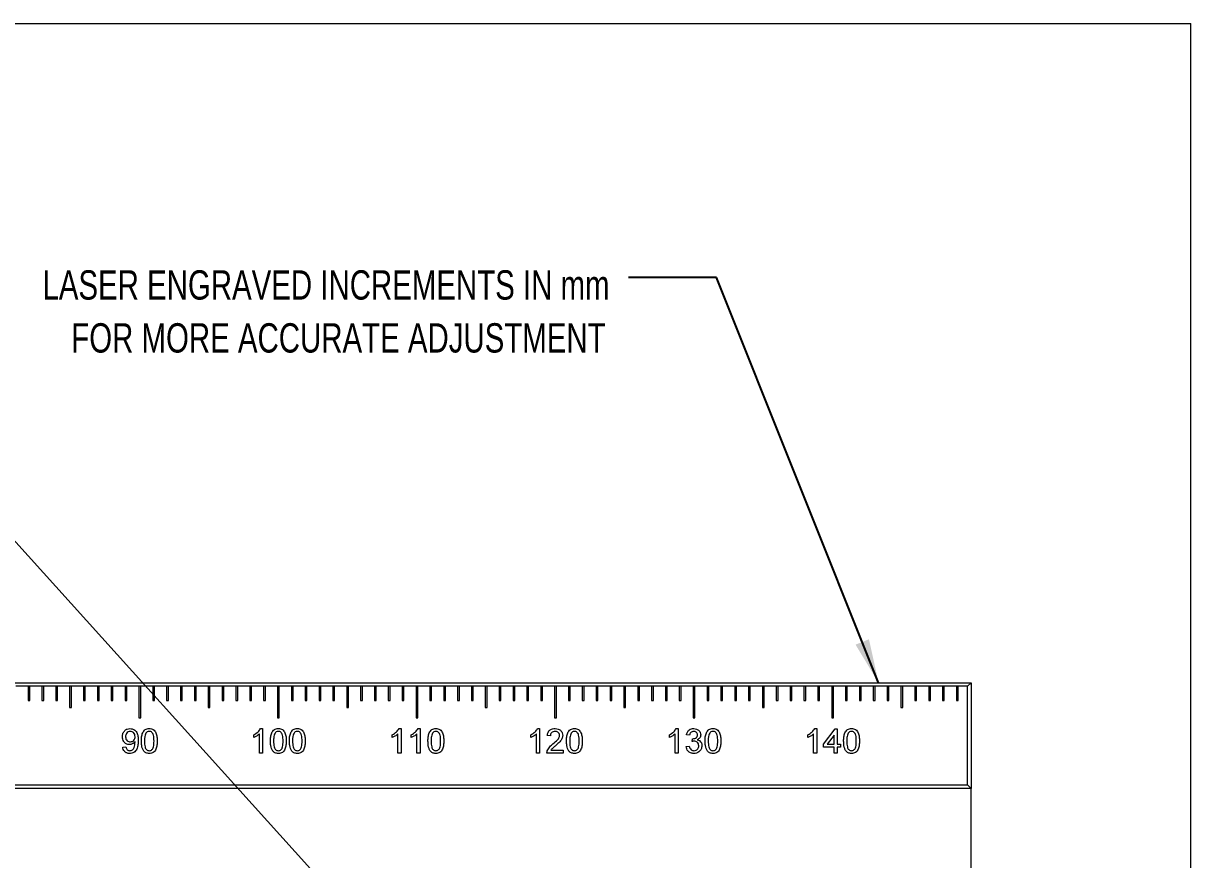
# Model space of a CAD drawing. Header units: inches. Extents: x 0.1 to 10.9, y 0 to 8.5.
# Drawn here: x 7.628 to 10.944, y 6.074 to 8.451 of the extents above; entities that cross this region are included whole.
import ezdxf

# ---------------------------------------------------------------- set-up
doc = ezdxf.new("R2010")
doc.units = ezdxf.units.IN
doc.header["$MEASUREMENT"] = 0
doc.styles.add('SLDTEXTSTYLE0', font='TXT', dxfattribs={"width": 0.75})
doc.dimstyles.new('SLDDIMSTYLE5', dxfattribs={"dimtxt": 0.083333, "dimasz": 0.125, "dimexe": 0, "dimexo": 0.0625, "dimgap": 0.020833, "dimtad": 0, "dimtih": 1, "dimtoh": 1, "dimrnd": 1e-09, "dimzin": 12, "dimdsep": 46, "dimtxsty": 'SLDTEXTSTYLE0', "dimsah": 1, "dimcen": 0, "dimadec": 0, "dimazin": 3, "dimtfac": 1, "dimtofl": 0, "dimtmove": 0, "dimatfit": 3, "dimfxl": 1, "dimfrac": 2, "dimtolj": 1, "dimtzin": 12, "dimarcsym": 0})
doc.dimstyles.new('SLDDIMSTYLE6', dxfattribs={"dimtxt": 0.18, "dimasz": 0.125, "dimexe": 0, "dimexo": 0.0625, "dimgap": 0, "dimtad": 0, "dimtih": 1, "dimtoh": 1, "dimdec": 0, "dimrnd": 1e-09, "dimzin": 0, "dimdsep": 46, "dimtxsty": 'Standard', "dimsah": 1, "dimcen": 0.09, "dimadec": 0, "dimazin": 0, "dimtfac": 0.125, "dimtdec": 0, "dimtofl": 0, "dimtmove": 0, "dimatfit": 3, "dimfxl": 1, "dimfrac": 2, "dimtolj": 1, "dimtzin": 0, "dimarcsym": 0})

# ---------------------------------------------------------------- blocks, each defined once
blk = doc.blocks.new('_D_10')
at = {"color": 7, "linetype": 'Continuous', "lineweight": 0}
for p, q in [((6.9828, 7.6659), (6.8328, 7.6659)), ((8.7794, 5.6757), (6.9828, 7.6659))]:
    blk.add_line(p, q, dxfattribs=at)
at = {"color": 7, "linetype": 'Continuous', "lineweight": 18}
blk.add_solid([(8.7794, 5.6757), (8.7105, 5.7819), (8.6808, 5.7551)], dxfattribs=at)
at = {"color": 7, "linetype": 'Continuous', "lineweight": 18, "attachment_point": 1, "style": 'SLDTEXTSTYLE0'}
for s, insert, char_height in [('COUNTERBORED SLOT FOR USE WITH', (4.881, 7.7071), 0.083333), ('#1/4in [M6] CAP SCREW AND WASHER', (4.7523, 7.5747), 0.083333), ('(NOT INCLUDED)', (5.9158, 7.4423), 0.083333), ('2 PLACES', (6.3046, 7.3099), 0.08333)]:
    blk.add_mtext(s, dxfattribs=dict(at, insert=insert, char_height=char_height))

msp = doc.modelspace()

# ---------------------------------------------------------------- linework, layer by layer
at = {"color": 7, "linetype": 'Continuous', "lineweight": 18}
for p, q in [((0.0622, 8.4506), (10.9445, 8.4506)), ((10.9445, 0.0356), (10.9445, 8.4506)), ((4.4152, 6.5764), (10.3207, 6.5764)), ((10.3107, 6.5664), (10.3207, 6.5764)), ((10.3207, 6.5764), (10.3207, 6.2764)), ((7.6411, 6.5664), (7.6067, 6.5664)), ((7.6411, 6.5664), (7.6411, 6.5264)), ((7.6461, 6.5664), (7.6411, 6.5664)), ((7.6461, 6.5264), (7.6461, 6.5664)), ((7.6804, 6.5664), (7.6461, 6.5664)), ((7.6804, 6.5664), (7.6804, 6.5264)), ((7.6854, 6.5664), (7.6804, 6.5664)), ((7.6854, 6.5264), (7.6854, 6.5664)), ((7.7198, 6.5664), (7.6854, 6.5664)), ((7.7198, 6.5664), (7.7198, 6.5264)), ((7.7248, 6.5664), (7.7198, 6.5664)), ((7.7248, 6.5264), (7.7248, 6.5664)), ((7.7592, 6.5664), (7.7248, 6.5664)), ((7.7592, 6.5664), (7.7592, 6.5064)), ((7.7642, 6.5664), (7.7592, 6.5664)), ((7.7642, 6.5064), (7.7642, 6.5664)), ((7.7985, 6.5664), (7.7642, 6.5664)), ((7.7985, 6.5664), (7.7985, 6.5264)), ((7.8035, 6.5664), (7.7985, 6.5664)), ((7.8035, 6.5264), (7.8035, 6.5664)), ((7.8379, 6.5664), (7.8035, 6.5664)), ((7.8379, 6.5664), (7.8379, 6.5264)), ((7.8429, 6.5664), (7.8379, 6.5664)), ((7.8429, 6.5264), (7.8429, 6.5664)), ((7.8773, 6.5664), (7.8429, 6.5664)), ((7.8773, 6.5664), (7.8773, 6.5264)), ((7.8823, 6.5664), (7.8773, 6.5664)), ((7.8823, 6.5264), (7.8823, 6.5664)), ((7.9166, 6.5664), (7.8823, 6.5664)), ((7.9166, 6.5664), (7.9166, 6.5264)), ((7.9216, 6.5664), (7.9166, 6.5664)), ((7.9216, 6.5264), (7.9216, 6.5664)), ((7.956, 6.5664), (7.9216, 6.5664)), ((7.956, 6.5664), (7.956, 6.4764)), ((7.961, 6.5664), (7.956, 6.5664)), ((7.961, 6.4764), (7.961, 6.5664)), ((7.9954, 6.5664), (7.961, 6.5664)), ((7.9954, 6.5664), (7.9954, 6.5264)), ((8.0004, 6.5664), (7.9954, 6.5664)), ((8.0004, 6.5264), (8.0004, 6.5664)), ((8.0348, 6.5664), (8.0004, 6.5664)), ((8.0348, 6.5664), (8.0348, 6.5264)), ((8.0398, 6.5664), (8.0348, 6.5664)), ((8.0398, 6.5264), (8.0398, 6.5664)), ((8.0741, 6.5664), (8.0398, 6.5664)), ((8.0741, 6.5664), (8.0741, 6.5264)), ((8.0791, 6.5664), (8.0741, 6.5664)), ((8.0791, 6.5264), (8.0791, 6.5664)), ((8.1135, 6.5664), (8.0791, 6.5664)), ((8.1135, 6.5664), (8.1135, 6.5264)), ((8.1185, 6.5664), (8.1135, 6.5664)), ((8.1185, 6.5264), (8.1185, 6.5664)), ((8.1529, 6.5664), (8.1185, 6.5664)), ((8.1529, 6.5664), (8.1529, 6.5064)), ((8.1579, 6.5664), (8.1529, 6.5664)), ((8.1579, 6.5064), (8.1579, 6.5664)), ((8.1922, 6.5664), (8.1579, 6.5664)), ((8.1922, 6.5664), (8.1922, 6.5264)), ((8.1972, 6.5664), (8.1922, 6.5664)), ((8.1972, 6.5264), (8.1972, 6.5664)), ((8.2316, 6.5664), (8.1972, 6.5664)), ((8.2316, 6.5664), (8.2316, 6.5264)), ((8.2366, 6.5664), (8.2316, 6.5664)), ((8.2366, 6.5264), (8.2366, 6.5664)), ((8.271, 6.5664), (8.2366, 6.5664)), ((8.271, 6.5664), (8.271, 6.5264)), ((8.276, 6.5664), (8.271, 6.5664)), ((8.276, 6.5264), (8.276, 6.5664)), ((8.3103, 6.5664), (8.276, 6.5664)), ((8.3103, 6.5664), (8.3103, 6.5264)), ((8.3153, 6.5664), (8.3103, 6.5664)), ((8.3153, 6.5264), (8.3153, 6.5664)), ((8.3497, 6.5664), (8.3153, 6.5664)), ((8.3497, 6.5664), (8.3497, 6.4764)), ((8.3547, 6.5664), (8.3497, 6.5664)), ((8.3547, 6.4764), (8.3547, 6.5664)), ((8.3891, 6.5664), (8.3547, 6.5664)), ((8.3891, 6.5664), (8.3891, 6.5264)), ((8.3941, 6.5664), (8.3891, 6.5664)), ((8.3941, 6.5264), (8.3941, 6.5664)), ((8.4285, 6.5664), (8.3941, 6.5664)), ((8.4285, 6.5664), (8.4285, 6.5264)), ((8.4335, 6.5664), (8.4285, 6.5664)), ((8.4335, 6.5264), (8.4335, 6.5664)), ((8.4678, 6.5664), (8.4335, 6.5664)), ((8.4678, 6.5664), (8.4678, 6.5264)), ((8.4728, 6.5664), (8.4678, 6.5664)), ((8.4728, 6.5264), (8.4728, 6.5664)), ((8.5072, 6.5664), (8.4728, 6.5664)), ((8.5072, 6.5664), (8.5072, 6.5264)), ((8.5122, 6.5664), (8.5072, 6.5664)), ((8.5122, 6.5264), (8.5122, 6.5664)), ((8.5466, 6.5664), (8.5122, 6.5664)), ((8.5466, 6.5664), (8.5466, 6.5064)), ((8.5516, 6.5664), (8.5466, 6.5664)), ((8.5516, 6.5064), (8.5516, 6.5664)), ((8.5859, 6.5664), (8.5516, 6.5664)), ((8.5859, 6.5664), (8.5859, 6.5264)), ((8.5909, 6.5664), (8.5859, 6.5664)), ((8.5909, 6.5264), (8.5909, 6.5664)), ((8.6253, 6.5664), (8.5909, 6.5664)), ((8.6253, 6.5664), (8.6253, 6.5264)), ((8.6303, 6.5664), (8.6253, 6.5664)), ((8.6303, 6.5264), (8.6303, 6.5664)), ((8.6647, 6.5664), (8.6303, 6.5664)), ((8.6647, 6.5664), (8.6647, 6.5264)), ((8.6697, 6.5664), (8.6647, 6.5664)), ((8.6697, 6.5264), (8.6697, 6.5664)), ((8.704, 6.5664), (8.6697, 6.5664)), ((8.704, 6.5664), (8.704, 6.5264)), ((8.709, 6.5664), (8.704, 6.5664)), ((8.709, 6.5264), (8.709, 6.5664)), ((8.7434, 6.5664), (8.709, 6.5664)), ((8.7434, 6.5664), (8.7434, 6.4764)), ((8.7484, 6.5664), (8.7434, 6.5664)), ((8.7484, 6.4764), (8.7484, 6.5664)), ((8.7828, 6.5664), (8.7484, 6.5664)), ((8.7828, 6.5664), (8.7828, 6.5264)), ((8.7878, 6.5664), (8.7828, 6.5664)), ((8.7878, 6.5264), (8.7878, 6.5664)), ((8.8222, 6.5664), (8.7878, 6.5664)), ((8.8222, 6.5664), (8.8222, 6.5264)), ((8.8272, 6.5664), (8.8222, 6.5664)), ((8.8272, 6.5264), (8.8272, 6.5664)), ((8.8615, 6.5664), (8.8272, 6.5664)), ((8.8615, 6.5664), (8.8615, 6.5264)), ((8.8665, 6.5664), (8.8615, 6.5664)), ((8.8665, 6.5264), (8.8665, 6.5664)), ((8.9009, 6.5664), (8.8665, 6.5664)), ((8.9009, 6.5664), (8.9009, 6.5264)), ((8.9059, 6.5664), (8.9009, 6.5664)), ((8.9059, 6.5264), (8.9059, 6.5664)), ((8.9403, 6.5664), (8.9059, 6.5664)), ((8.9403, 6.5664), (8.9403, 6.5064)), ((8.9453, 6.5664), (8.9403, 6.5664)), ((8.9453, 6.5064), (8.9453, 6.5664)), ((8.9796, 6.5664), (8.9453, 6.5664)), ((8.9796, 6.5664), (8.9796, 6.5264)), ((8.9846, 6.5664), (8.9796, 6.5664)), ((8.9846, 6.5264), (8.9846, 6.5664)), ((9.019, 6.5664), (8.9846, 6.5664)), ((9.019, 6.5664), (9.019, 6.5264)), ((9.024, 6.5664), (9.019, 6.5664)), ((9.024, 6.5264), (9.024, 6.5664)), ((9.0584, 6.5664), (9.024, 6.5664)), ((9.0584, 6.5664), (9.0584, 6.5264)), ((9.0634, 6.5664), (9.0584, 6.5664)), ((9.0634, 6.5264), (9.0634, 6.5664)), ((9.0977, 6.5664), (9.0634, 6.5664)), ((9.0977, 6.5664), (9.0977, 6.5264)), ((9.1027, 6.5664), (9.0977, 6.5664)), ((9.1027, 6.5264), (9.1027, 6.5664)), ((9.1371, 6.5664), (9.1027, 6.5664)), ((9.1371, 6.5664), (9.1371, 6.4764)), ((9.1421, 6.5664), (9.1371, 6.5664)), ((9.1421, 6.4764), (9.1421, 6.5664)), ((9.1765, 6.5664), (9.1421, 6.5664)), ((9.1765, 6.5664), (9.1765, 6.5264)), ((9.1815, 6.5664), (9.1765, 6.5664)), ((9.1815, 6.5264), (9.1815, 6.5664)), ((9.2159, 6.5664), (9.1815, 6.5664)), ((9.2159, 6.5664), (9.2159, 6.5264)), ((9.2209, 6.5664), (9.2159, 6.5664)), ((9.2209, 6.5264), (9.2209, 6.5664)), ((9.2552, 6.5664), (9.2209, 6.5664)), ((9.2552, 6.5664), (9.2552, 6.5264)), ((9.2602, 6.5664), (9.2552, 6.5664)), ((9.2602, 6.5264), (9.2602, 6.5664)), ((9.2946, 6.5664), (9.2602, 6.5664)), ((9.2946, 6.5664), (9.2946, 6.5264)), ((9.2996, 6.5664), (9.2946, 6.5664)), ((9.2996, 6.5264), (9.2996, 6.5664)), ((9.334, 6.5664), (9.2996, 6.5664)), ((9.334, 6.5664), (9.334, 6.5064)), ((9.339, 6.5664), (9.334, 6.5664)), ((9.339, 6.5064), (9.339, 6.5664)), ((9.3733, 6.5664), (9.339, 6.5664)), ((9.3733, 6.5664), (9.3733, 6.5264)), ((9.3783, 6.5664), (9.3733, 6.5664)), ((9.3783, 6.5264), (9.3783, 6.5664)), ((9.4127, 6.5664), (9.3783, 6.5664)), ((9.4127, 6.5664), (9.4127, 6.5264)), ((9.4177, 6.5664), (9.4127, 6.5664)), ((9.4177, 6.5264), (9.4177, 6.5664)), ((9.4521, 6.5664), (9.4177, 6.5664)), ((9.4521, 6.5664), (9.4521, 6.5264)), ((9.4571, 6.5664), (9.4521, 6.5664)), ((9.4571, 6.5264), (9.4571, 6.5664)), ((9.4914, 6.5664), (9.4571, 6.5664)), ((9.4914, 6.5664), (9.4914, 6.5264)), ((9.4964, 6.5664), (9.4914, 6.5664)), ((9.4964, 6.5264), (9.4964, 6.5664)), ((9.5308, 6.5664), (9.4964, 6.5664)), ((9.5308, 6.5664), (9.5308, 6.4764)), ((9.5358, 6.5664), (9.5308, 6.5664)), ((9.5358, 6.4764), (9.5358, 6.5664)), ((9.5702, 6.5664), (9.5358, 6.5664)), ((9.5702, 6.5664), (9.5702, 6.5264)), ((9.5752, 6.5664), (9.5702, 6.5664)), ((9.5752, 6.5264), (9.5752, 6.5664)), ((9.6096, 6.5664), (9.5752, 6.5664)), ((9.6096, 6.5664), (9.6096, 6.5264)), ((9.6146, 6.5664), (9.6096, 6.5664)), ((9.6146, 6.5264), (9.6146, 6.5664)), ((9.6489, 6.5664), (9.6146, 6.5664)), ((9.6489, 6.5664), (9.6489, 6.5264)), ((9.6539, 6.5664), (9.6489, 6.5664)), ((9.6539, 6.5264), (9.6539, 6.5664)), ((9.6883, 6.5664), (9.6539, 6.5664)), ((9.6883, 6.5664), (9.6883, 6.5264)), ((9.6933, 6.5664), (9.6883, 6.5664)), ((9.6933, 6.5264), (9.6933, 6.5664)), ((9.7277, 6.5664), (9.6933, 6.5664)), ((9.7277, 6.5664), (9.7277, 6.5064)), ((9.7327, 6.5664), (9.7277, 6.5664)), ((9.7327, 6.5064), (9.7327, 6.5664)), ((9.767, 6.5664), (9.7327, 6.5664)), ((9.767, 6.5664), (9.767, 6.5264)), ((9.772, 6.5664), (9.767, 6.5664)), ((9.772, 6.5264), (9.772, 6.5664)), ((9.8064, 6.5664), (9.772, 6.5664)), ((9.8064, 6.5664), (9.8064, 6.5264)), ((9.8114, 6.5664), (9.8064, 6.5664)), ((9.8114, 6.5264), (9.8114, 6.5664)), ((9.8458, 6.5664), (9.8114, 6.5664)), ((9.8458, 6.5664), (9.8458, 6.5264)), ((9.8508, 6.5664), (9.8458, 6.5664)), ((9.8508, 6.5264), (9.8508, 6.5664)), ((9.8851, 6.5664), (9.8508, 6.5664)), ((9.8851, 6.5664), (9.8851, 6.5264)), ((9.8901, 6.5664), (9.8851, 6.5664)), ((9.8901, 6.5264), (9.8901, 6.5664)), ((9.9245, 6.5664), (9.8901, 6.5664)), ((9.9245, 6.5664), (9.9245, 6.4764)), ((9.9295, 6.5664), (9.9245, 6.5664)), ((9.9295, 6.4764), (9.9295, 6.5664)), ((9.9639, 6.5664), (9.9295, 6.5664)), ((9.9639, 6.5664), (9.9639, 6.5264)), ((9.9689, 6.5664), (9.9639, 6.5664)), ((9.9689, 6.5264), (9.9689, 6.5664)), ((10.0033, 6.5664), (9.9689, 6.5664)), ((10.0033, 6.5664), (10.0033, 6.5264)), ((10.0083, 6.5664), (10.0033, 6.5664)), ((10.0083, 6.5264), (10.0083, 6.5664)), ((10.0426, 6.5664), (10.0083, 6.5664)), ((10.0426, 6.5664), (10.0426, 6.5264)), ((10.0476, 6.5664), (10.0426, 6.5664)), ((10.0476, 6.5264), (10.0476, 6.5664)), ((10.082, 6.5664), (10.0476, 6.5664)), ((10.082, 6.5664), (10.082, 6.5264)), ((10.087, 6.5664), (10.082, 6.5664)), ((10.087, 6.5264), (10.087, 6.5664)), ((10.1214, 6.5664), (10.087, 6.5664)), ((10.1214, 6.5664), (10.1214, 6.5064)), ((10.1264, 6.5664), (10.1214, 6.5664)), ((10.1264, 6.5064), (10.1264, 6.5664)), ((10.1607, 6.5664), (10.1264, 6.5664)), ((10.1607, 6.5664), (10.1607, 6.5264)), ((10.1657, 6.5664), (10.1607, 6.5664)), ((10.1657, 6.5264), (10.1657, 6.5664)), ((10.2001, 6.5664), (10.1657, 6.5664)), ((10.2001, 6.5664), (10.2001, 6.5264)), ((10.2051, 6.5664), (10.2001, 6.5664)), ((10.2051, 6.5264), (10.2051, 6.5664)), ((10.2395, 6.5664), (10.2051, 6.5664)), ((10.2395, 6.5664), (10.2395, 6.5264)), ((10.2445, 6.5664), (10.2395, 6.5664)), ((10.2445, 6.5264), (10.2445, 6.5664)), ((10.2788, 6.5664), (10.2445, 6.5664)), ((10.2788, 6.5664), (10.2788, 6.5264)), ((10.2838, 6.5664), (10.2788, 6.5664)), ((10.2838, 6.5264), (10.2838, 6.5664)), ((10.3107, 6.5664), (10.2838, 6.5664)), ((10.3107, 6.2864), (10.3107, 6.5664)), ((7.6411, 6.5264), (7.6461, 6.5264)), ((7.6804, 6.5264), (7.6854, 6.5264)), ((7.7198, 6.5264), (7.7248, 6.5264)), ((7.7592, 6.5064), (7.7642, 6.5064)), ((7.7985, 6.5264), (7.8035, 6.5264)), ((7.8379, 6.5264), (7.8429, 6.5264)), ((7.8773, 6.5264), (7.8823, 6.5264)), ((7.9166, 6.5264), (7.9216, 6.5264)), ((7.9954, 6.5264), (8.0004, 6.5264)), ((8.0348, 6.5264), (8.0398, 6.5264)), ((8.0741, 6.5264), (8.0791, 6.5264)), ((8.1135, 6.5264), (8.1185, 6.5264)), ((8.1529, 6.5064), (8.1579, 6.5064)), ((8.1922, 6.5264), (8.1972, 6.5264)), ((8.2316, 6.5264), (8.2366, 6.5264)), ((8.271, 6.5264), (8.276, 6.5264)), ((8.3103, 6.5264), (8.3153, 6.5264)), ((8.3891, 6.5264), (8.3941, 6.5264)), ((8.4285, 6.5264), (8.4335, 6.5264)), ((8.4678, 6.5264), (8.4728, 6.5264)), ((8.5072, 6.5264), (8.5122, 6.5264)), ((8.5466, 6.5064), (8.5516, 6.5064)), ((8.5859, 6.5264), (8.5909, 6.5264)), ((8.6253, 6.5264), (8.6303, 6.5264)), ((8.6647, 6.5264), (8.6697, 6.5264)), ((8.704, 6.5264), (8.709, 6.5264)), ((8.7828, 6.5264), (8.7878, 6.5264)), ((8.8222, 6.5264), (8.8272, 6.5264)), ((8.8615, 6.5264), (8.8665, 6.5264)), ((8.9009, 6.5264), (8.9059, 6.5264)), ((8.9403, 6.5064), (8.9453, 6.5064)), ((8.9796, 6.5264), (8.9846, 6.5264)), ((9.019, 6.5264), (9.024, 6.5264)), ((9.0584, 6.5264), (9.0634, 6.5264)), ((9.0977, 6.5264), (9.1027, 6.5264)), ((9.1765, 6.5264), (9.1815, 6.5264)), ((9.2159, 6.5264), (9.2209, 6.5264)), ((9.2552, 6.5264), (9.2602, 6.5264)), ((9.2946, 6.5264), (9.2996, 6.5264)), ((9.334, 6.5064), (9.339, 6.5064)), ((9.3733, 6.5264), (9.3783, 6.5264)), ((9.4127, 6.5264), (9.4177, 6.5264)), ((9.4521, 6.5264), (9.4571, 6.5264)), ((9.4914, 6.5264), (9.4964, 6.5264)), ((9.5702, 6.5264), (9.5752, 6.5264)), ((9.6096, 6.5264), (9.6146, 6.5264)), ((9.6489, 6.5264), (9.6539, 6.5264)), ((9.6883, 6.5264), (9.6933, 6.5264)), ((9.7277, 6.5064), (9.7327, 6.5064)), ((9.767, 6.5264), (9.772, 6.5264)), ((9.8064, 6.5264), (9.8114, 6.5264)), ((9.8458, 6.5264), (9.8508, 6.5264)), ((9.8851, 6.5264), (9.8901, 6.5264)), ((9.9639, 6.5264), (9.9689, 6.5264)), ((10.0033, 6.5264), (10.0083, 6.5264)), ((10.0426, 6.5264), (10.0476, 6.5264)), ((10.082, 6.5264), (10.087, 6.5264)), ((10.1214, 6.5064), (10.1264, 6.5064)), ((10.1607, 6.5264), (10.1657, 6.5264)), ((10.2001, 6.5264), (10.2051, 6.5264)), ((10.2395, 6.5264), (10.2445, 6.5264)), ((10.2788, 6.5264), (10.2838, 6.5264)), ((7.956, 6.4764), (7.961, 6.4764)), ((8.3497, 6.4764), (8.3547, 6.4764)), ((8.7434, 6.4764), (8.7484, 6.4764)), ((9.1371, 6.4764), (9.1421, 6.4764)), ((9.5308, 6.4764), (9.5358, 6.4764)), ((9.9245, 6.4764), (9.9295, 6.4764)), ((8.3016, 6.4464), (8.3073, 6.4464)), ((8.3073, 6.4464), (8.3073, 6.3764)), ((8.6953, 6.4464), (8.701, 6.4464)), ((8.701, 6.4464), (8.701, 6.3764)), ((8.7491, 6.4464), (8.7549, 6.4464)), ((8.7549, 6.4464), (8.7549, 6.3764)), ((9.089, 6.4464), (9.0947, 6.4464)), ((9.0947, 6.4464), (9.0947, 6.3764)), ((9.4827, 6.4464), (9.4884, 6.4464)), ((9.4884, 6.4464), (9.4884, 6.3764)), ((9.8764, 6.4464), (9.8821, 6.4464)), ((9.8821, 6.4464), (9.8821, 6.3764)), ((9.901, 6.4024), (9.9342, 6.4455)), ((9.9342, 6.4455), (9.9405, 6.4455)), ((9.9405, 6.4455), (9.9405, 6.4024)), ((8.2822, 6.4206), (8.2822, 6.4289)), ((8.2984, 6.3764), (8.2984, 6.4309)), ((8.6759, 6.4206), (8.6759, 6.4289)), ((8.6921, 6.3764), (8.6921, 6.4309)), ((8.7298, 6.4206), (8.7298, 6.4289)), ((8.7459, 6.3764), (8.7459, 6.4309)), ((9.0696, 6.4206), (9.0696, 6.4289)), ((9.0858, 6.3764), (9.0858, 6.4309)), ((9.1253, 6.4257), (9.1163, 6.4266)), ((9.4633, 6.4206), (9.4633, 6.4289)), ((9.4795, 6.3764), (9.4795, 6.4309)), ((9.5208, 6.4275), (9.5118, 6.4284)), ((9.5278, 6.4096), (9.5288, 6.4176)), ((9.857, 6.4206), (9.857, 6.4289)), ((9.8732, 6.3764), (9.8732, 6.4309)), ((9.901, 6.3934), (9.901, 6.4024)), ((9.9315, 6.4276), (9.9121, 6.4024)), ((9.9121, 6.4024), (9.9315, 6.4024)), ((9.9315, 6.4024), (9.9315, 6.4276)), ((9.9405, 6.4024), (9.9495, 6.4024)), ((9.9495, 6.4024), (9.9495, 6.3934)), ((7.9101, 6.3934), (7.919, 6.3943)), ((8.3073, 6.3764), (8.2984, 6.3764)), ((8.701, 6.3764), (8.6921, 6.3764)), ((8.7549, 6.3764), (8.7459, 6.3764)), ((9.0947, 6.3764), (9.0858, 6.3764)), ((9.1612, 6.3764), (9.1154, 6.3764)), ((9.1269, 6.3853), (9.1612, 6.3853)), ((9.1612, 6.3853), (9.1612, 6.3764)), ((9.4884, 6.3764), (9.4795, 6.3764)), ((9.5109, 6.3952), (9.5199, 6.3961)), ((9.8821, 6.3764), (9.8732, 6.3764)), ((9.9315, 6.3934), (9.901, 6.3934)), ((9.9315, 6.3764), (9.9315, 6.3934)), ((9.9405, 6.3764), (9.9315, 6.3764)), ((9.9495, 6.3934), (9.9405, 6.3934)), ((9.9405, 6.3934), (9.9405, 6.3764)), ((10.3207, 6.2764), (4.4152, 6.2764)), ((4.4252, 6.2864), (10.3107, 6.2864)), ((10.3107, 6.2864), (10.3207, 6.2764)), ((10.3207, 5.9817), (10.3207, 6.2764))]:
    msp.add_line(p, q, dxfattribs=at)
for points, knots in [([(7.9092, 6.4231), (7.9094, 6.4265), (7.9099, 6.4331), (7.9154, 6.441), (7.9228, 6.4457), (7.928, 6.4461), (7.9306, 6.4464)], [0, 0, 0, 0, 0.2803039, 0.5595794, 0.779687, 1, 1, 1, 1]), ([(7.932, 6.4383), (7.9298, 6.438), (7.9254, 6.4375), (7.9208, 6.433), (7.9184, 6.4278), (7.9182, 6.4244), (7.9181, 6.4226)], [0, 0, 0, 0, 0.2792821, 0.5585523, 0.7790694, 1, 1, 1, 1]), ([(7.9306, 6.4464), (7.9345, 6.4458), (7.9422, 6.4446), (7.9506, 6.4356), (7.9538, 6.4243), (7.9539, 6.4166), (7.954, 6.4128)], [0, 0, 0, 0, 0.248946, 0.497924, 0.748317, 1, 1, 1, 1]), ([(7.9451, 6.4233), (7.9449, 6.4254), (7.9447, 6.4296), (7.9415, 6.4348), (7.9369, 6.4379), (7.9336, 6.4381), (7.932, 6.4383)], [0, 0, 0, 0, 0.280638, 0.559922, 0.779693, 1, 1, 1, 1]), ([(7.963, 6.4109), (7.9631, 6.4148), (7.9633, 6.4227), (7.9656, 6.4325), (7.9695, 6.4395), (7.9739, 6.4436), (7.9795, 6.446), (7.9835, 6.4462), (7.9854, 6.4464)], [0, 0, 0, 0, 0.25049, 0.500349, 0.625423, 0.750205, 0.87498, 1, 1, 1, 1]), ([(7.9853, 6.4383), (7.9833, 6.438), (7.9796, 6.4375), (7.9771, 6.4347), (7.976, 6.4335)], [0, 0, 0, 0, 0.5583399, 1, 1, 1, 1]), ([(7.9989, 6.4109), (7.9988, 6.4138), (7.9987, 6.4195), (7.9978, 6.4265), (7.9959, 6.432), (7.9933, 6.4354), (7.9896, 6.4379), (7.9868, 6.4381), (7.9853, 6.4383)], [0, 0, 0, 0, 0.250523, 0.5008, 0.625865, 0.75074, 0.875367, 1, 1, 1, 1]), ([(7.9854, 6.4464), (7.9874, 6.4462), (7.9914, 6.446), (7.997, 6.4436), (8.0014, 6.4395), (8.0051, 6.4324), (8.0077, 6.4228), (8.0078, 6.4149), (8.0079, 6.4109)], [0, 0, 0, 0, 0.125029, 0.249925, 0.374638, 0.499699, 0.749582, 1, 1, 1, 1]), ([(8.2822, 6.4289), (8.2866, 6.4313), (8.2944, 6.4357), (8.2994, 6.4431), (8.3016, 6.4464)], [0, 0, 0, 0, 0.560432, 1, 1, 1, 1]), ([(8.3298, 6.4109), (8.3299, 6.4148), (8.3301, 6.4227), (8.3324, 6.4325), (8.3363, 6.4395), (8.3407, 6.4436), (8.3463, 6.446), (8.3502, 6.4462), (8.3522, 6.4464)], [0, 0, 0, 0, 0.2504899, 0.5003494, 0.6254231, 0.7502055, 0.8749804, 1, 1, 1, 1]), ([(8.3521, 6.4383), (8.35, 6.438), (8.3463, 6.4375), (8.3439, 6.4347), (8.3428, 6.4335)], [0, 0, 0, 0, 0.5583399, 1, 1, 1, 1]), ([(8.3657, 6.4109), (8.3656, 6.4138), (8.3655, 6.4195), (8.3646, 6.4265), (8.3627, 6.432), (8.36, 6.4354), (8.3564, 6.4379), (8.3535, 6.4381), (8.3521, 6.4383)], [0, 0, 0, 0, 0.250523, 0.5008, 0.625865, 0.75074, 0.875367, 1, 1, 1, 1]), ([(8.3522, 6.4464), (8.3542, 6.4462), (8.3582, 6.446), (8.3637, 6.4436), (8.3682, 6.4395), (8.3718, 6.4324), (8.3745, 6.4228), (8.3746, 6.4149), (8.3747, 6.4109)], [0, 0, 0, 0, 0.125029, 0.249925, 0.374638, 0.499699, 0.749582, 1, 1, 1, 1]), ([(8.3836, 6.4109), (8.3837, 6.4148), (8.3839, 6.4227), (8.3862, 6.4325), (8.3902, 6.4395), (8.3945, 6.4436), (8.4001, 6.446), (8.4041, 6.4462), (8.4061, 6.4464)], [0, 0, 0, 0, 0.25049, 0.500349, 0.625423, 0.750205, 0.87498, 1, 1, 1, 1]), ([(8.406, 6.4383), (8.4039, 6.438), (8.4002, 6.4375), (8.3977, 6.4347), (8.3967, 6.4335)], [0, 0, 0, 0, 0.55834, 1, 1, 1, 1]), ([(8.4195, 6.4109), (8.4195, 6.4138), (8.4194, 6.4195), (8.4184, 6.4265), (8.4166, 6.432), (8.4139, 6.4354), (8.4103, 6.4379), (8.4074, 6.4381), (8.406, 6.4383)], [0, 0, 0, 0, 0.250523, 0.5008, 0.625865, 0.75074, 0.875367, 1, 1, 1, 1]), ([(8.4061, 6.4464), (8.408, 6.4462), (8.412, 6.446), (8.4176, 6.4436), (8.4221, 6.4395), (8.4257, 6.4324), (8.4283, 6.4228), (8.4284, 6.4149), (8.4285, 6.4109)], [0, 0, 0, 0, 0.1250286, 0.2499245, 0.3746381, 0.4996993, 0.7495825, 1, 1, 1, 1]), ([(8.6759, 6.4289), (8.6803, 6.4313), (8.6881, 6.4357), (8.6931, 6.4431), (8.6953, 6.4464)], [0, 0, 0, 0, 0.560432, 1, 1, 1, 1]), ([(8.7298, 6.4289), (8.7341, 6.4313), (8.7419, 6.4357), (8.7469, 6.4431), (8.7491, 6.4464)], [0, 0, 0, 0, 0.560432, 1, 1, 1, 1]), ([(8.7773, 6.4109), (8.7774, 6.4148), (8.7776, 6.4227), (8.7799, 6.4325), (8.7839, 6.4395), (8.7882, 6.4436), (8.7938, 6.446), (8.7978, 6.4462), (8.7998, 6.4464)], [0, 0, 0, 0, 0.25049, 0.500349, 0.625423, 0.750205, 0.87498, 1, 1, 1, 1]), ([(8.7997, 6.4383), (8.7976, 6.438), (8.7939, 6.4375), (8.7914, 6.4347), (8.7904, 6.4335)], [0, 0, 0, 0, 0.5583399, 1, 1, 1, 1]), ([(8.8132, 6.4109), (8.8132, 6.4138), (8.8131, 6.4195), (8.8122, 6.4265), (8.8103, 6.432), (8.8076, 6.4354), (8.804, 6.4379), (8.8011, 6.4381), (8.7997, 6.4383)], [0, 0, 0, 0, 0.250523, 0.5008, 0.625865, 0.75074, 0.875367, 1, 1, 1, 1]), ([(8.7998, 6.4464), (8.8017, 6.4462), (8.8057, 6.446), (8.8113, 6.4436), (8.8158, 6.4395), (8.8194, 6.4324), (8.822, 6.4228), (8.8221, 6.4149), (8.8222, 6.4109)], [0, 0, 0, 0, 0.125029, 0.249925, 0.374638, 0.499699, 0.749582, 1, 1, 1, 1]), ([(9.0696, 6.4289), (9.074, 6.4313), (9.0818, 6.4357), (9.0868, 6.4431), (9.089, 6.4464)], [0, 0, 0, 0, 0.560432, 1, 1, 1, 1]), ([(9.1163, 6.4266), (9.1168, 6.4297), (9.1178, 6.4359), (9.1238, 6.4428), (9.1314, 6.446), (9.1363, 6.4462), (9.1387, 6.4464)], [0, 0, 0, 0, 0.2802565, 0.5588664, 0.7791167, 1, 1, 1, 1]), ([(9.1385, 6.4383), (9.1366, 6.4381), (9.1327, 6.4378), (9.1281, 6.4347), (9.1256, 6.4303), (9.1254, 6.4272), (9.1253, 6.4257)], [0, 0, 0, 0, 0.280431, 0.55946, 0.779357, 1, 1, 1, 1]), ([(9.1513, 6.427), (9.151, 6.4287), (9.1506, 6.4323), (9.1469, 6.4361), (9.1427, 6.438), (9.1399, 6.4382), (9.1385, 6.4383)], [0, 0, 0, 0, 0.279069, 0.55859, 0.779053, 1, 1, 1, 1]), ([(9.1387, 6.4464), (9.1418, 6.4461), (9.1479, 6.4457), (9.1552, 6.4409), (9.1596, 6.4342), (9.16, 6.4294), (9.1603, 6.427)], [0, 0, 0, 0, 0.280492, 0.559664, 0.779767, 1, 1, 1, 1]), ([(9.171, 6.4109), (9.1711, 6.4148), (9.1713, 6.4227), (9.1736, 6.4325), (9.1776, 6.4395), (9.1819, 6.4436), (9.1875, 6.446), (9.1915, 6.4462), (9.1935, 6.4464)], [0, 0, 0, 0, 0.25049, 0.500349, 0.625423, 0.750205, 0.87498, 1, 1, 1, 1]), ([(9.1934, 6.4383), (9.1913, 6.438), (9.1876, 6.4375), (9.1851, 6.4347), (9.1841, 6.4335)], [0, 0, 0, 0, 0.55834, 1, 1, 1, 1]), ([(9.2069, 6.4109), (9.2069, 6.4138), (9.2068, 6.4195), (9.2059, 6.4265), (9.204, 6.432), (9.2013, 6.4354), (9.1977, 6.4379), (9.1948, 6.4381), (9.1934, 6.4383)], [0, 0, 0, 0, 0.250523, 0.5008, 0.625865, 0.75074, 0.875367, 1, 1, 1, 1]), ([(9.1935, 6.4464), (9.1954, 6.4462), (9.1994, 6.446), (9.205, 6.4436), (9.2095, 6.4395), (9.2131, 6.4324), (9.2157, 6.4228), (9.2158, 6.4149), (9.2159, 6.4109)], [0, 0, 0, 0, 0.125029, 0.249925, 0.374638, 0.499699, 0.749582, 1, 1, 1, 1]), ([(9.4633, 6.4289), (9.4677, 6.4313), (9.4755, 6.4357), (9.4805, 6.4431), (9.4827, 6.4464)], [0, 0, 0, 0, 0.560432, 1, 1, 1, 1]), ([(9.5118, 6.4284), (9.5125, 6.4311), (9.5138, 6.4366), (9.5191, 6.4426), (9.5257, 6.4459), (9.5301, 6.4462), (9.5323, 6.4464)], [0, 0, 0, 0, 0.2802532, 0.5595228, 0.7795924, 1, 1, 1, 1]), ([(9.5325, 6.4383), (9.5309, 6.4381), (9.5276, 6.4378), (9.5237, 6.435), (9.5216, 6.4313), (9.521, 6.4288), (9.5208, 6.4275)], [0, 0, 0, 0, 0.2800014, 0.5591308, 0.7793201, 1, 1, 1, 1]), ([(9.5323, 6.4464), (9.535, 6.4461), (9.5406, 6.4455), (9.5473, 6.4412), (9.5514, 6.4351), (9.5519, 6.4307), (9.5522, 6.4286)], [0, 0, 0, 0, 0.28023, 0.559908, 0.780015, 1, 1, 1, 1]), ([(9.5432, 6.4283), (9.543, 6.4298), (9.5427, 6.4329), (9.5397, 6.4362), (9.5362, 6.4381), (9.5337, 6.4382), (9.5325, 6.4383)], [0, 0, 0, 0, 0.279505, 0.55883, 0.779231, 1, 1, 1, 1]), ([(9.5647, 6.4109), (9.5648, 6.4148), (9.565, 6.4227), (9.5673, 6.4325), (9.5713, 6.4395), (9.5756, 6.4436), (9.5812, 6.446), (9.5852, 6.4462), (9.5872, 6.4464)], [0, 0, 0, 0, 0.25049, 0.500349, 0.625423, 0.750205, 0.87498, 1, 1, 1, 1]), ([(9.5871, 6.4383), (9.585, 6.438), (9.5813, 6.4375), (9.5788, 6.4347), (9.5778, 6.4335)], [0, 0, 0, 0, 0.55834, 1, 1, 1, 1]), ([(9.6006, 6.4109), (9.6006, 6.4138), (9.6005, 6.4195), (9.5996, 6.4265), (9.5977, 6.432), (9.595, 6.4354), (9.5914, 6.4379), (9.5885, 6.4381), (9.5871, 6.4383)], [0, 0, 0, 0, 0.250523, 0.5008, 0.625865, 0.75074, 0.875367, 1, 1, 1, 1]), ([(9.5872, 6.4464), (9.5891, 6.4462), (9.5931, 6.446), (9.5987, 6.4436), (9.6032, 6.4395), (9.6068, 6.4324), (9.6094, 6.4228), (9.6095, 6.4149), (9.6096, 6.4109)], [0, 0, 0, 0, 0.125029, 0.249925, 0.374638, 0.499699, 0.749582, 1, 1, 1, 1]), ([(9.857, 6.4289), (9.8614, 6.4313), (9.8692, 6.4357), (9.8742, 6.4431), (9.8764, 6.4464)], [0, 0, 0, 0, 0.560432, 1, 1, 1, 1]), ([(9.9584, 6.4109), (9.9585, 6.4148), (9.9587, 6.4227), (9.961, 6.4325), (9.965, 6.4395), (9.9693, 6.4436), (9.9749, 6.446), (9.9789, 6.4462), (9.9809, 6.4464)], [0, 0, 0, 0, 0.25049, 0.500349, 0.625423, 0.750205, 0.87498, 1, 1, 1, 1]), ([(9.9808, 6.4383), (9.9787, 6.438), (9.975, 6.4375), (9.9725, 6.4347), (9.9715, 6.4335)], [0, 0, 0, 0, 0.55834, 1, 1, 1, 1]), ([(9.9943, 6.4109), (9.9943, 6.4138), (9.9942, 6.4195), (9.9933, 6.4265), (9.9914, 6.432), (9.9887, 6.4354), (9.9851, 6.4379), (9.9822, 6.4381), (9.9808, 6.4383)], [0, 0, 0, 0, 0.2505228, 0.5008004, 0.6258653, 0.7507402, 0.8753672, 1, 1, 1, 1]), ([(9.9809, 6.4464), (9.9828, 6.4462), (9.9868, 6.446), (9.9924, 6.4436), (9.9969, 6.4395), (10.0005, 6.4324), (10.0031, 6.4228), (10.0032, 6.4149), (10.0033, 6.4109)], [0, 0, 0, 0, 0.125029, 0.249925, 0.374638, 0.499699, 0.749582, 1, 1, 1, 1]), ([(7.929, 6.4006), (7.9259, 6.401), (7.9196, 6.4019), (7.913, 6.4083), (7.9096, 6.4157), (7.9093, 6.4206), (7.9092, 6.4231)], [0, 0, 0, 0, 0.279023, 0.558555, 0.77904, 1, 1, 1, 1]), ([(7.9181, 6.4226), (7.9183, 6.4206), (7.9187, 6.4165), (7.9222, 6.4116), (7.9269, 6.409), (7.9301, 6.4088), (7.9318, 6.4087)], [0, 0, 0, 0, 0.280188, 0.559425, 0.77941, 1, 1, 1, 1]), ([(7.9451, 6.4097), (7.9427, 6.4069), (7.9384, 6.4018), (7.9319, 6.401), (7.929, 6.4006)], [0, 0, 0, 0, 0.5591073, 1, 1, 1, 1]), ([(7.954, 6.4128), (7.9539, 6.4086), (7.9537, 6.4002), (7.951, 6.3898), (7.9464, 6.3826), (7.9416, 6.3785), (7.9357, 6.3759), (7.9315, 6.3756), (7.9294, 6.3755)], [0, 0, 0, 0, 0.250478, 0.500104, 0.625151, 0.750076, 0.874973, 1, 1, 1, 1]), ([(7.9299, 6.3835), (7.9312, 6.3836), (7.9339, 6.3838), (7.9376, 6.3857), (7.9406, 6.3885), (7.944, 6.3959), (7.9446, 6.4026), (7.9451, 6.408)], [0, 0, 0, 0, 0.125193, 0.250327, 0.375319, 0.500604, 1, 1, 1, 1]), ([(7.9318, 6.4087), (7.9339, 6.4089), (7.938, 6.4094), (7.9426, 6.4134), (7.9448, 6.4184), (7.945, 6.4217), (7.9451, 6.4233)], [0, 0, 0, 0, 0.27953, 0.558704, 0.779022, 1, 1, 1, 1]), ([(7.9451, 6.408), (7.9451, 6.4083), (7.9451, 6.4089), (7.9451, 6.4095), (7.9451, 6.4097)], [0, 0, 0, 0, 0.5599975, 1, 1, 1, 1]), ([(7.9698, 6.3822), (7.9684, 6.3846), (7.9655, 6.3895), (7.9634, 6.3993), (7.9632, 6.4065), (7.963, 6.4109)], [0, 0, 0, 0, 0.279562, 0.5596878, 1, 1, 1, 1]), ([(7.976, 6.4335), (7.9746, 6.4294), (7.972, 6.4221), (7.972, 6.4143), (7.972, 6.4109)], [0, 0, 0, 0, 0.558062, 1, 1, 1, 1]), ([(7.972, 6.4109), (7.972, 6.4081), (7.9721, 6.4024), (7.973, 6.3953), (7.9749, 6.3899), (7.9776, 6.3865), (7.9811, 6.384), (7.984, 6.3837), (7.9854, 6.3835)], [0, 0, 0, 0, 0.250525, 0.500809, 0.625902, 0.750761, 0.875415, 1, 1, 1, 1]), ([(8.0079, 6.4109), (8.0078, 6.4069), (8.0076, 6.399), (8.0053, 6.3892), (8.0013, 6.3823), (7.997, 6.3782), (7.9914, 6.3758), (7.9874, 6.3756), (7.9854, 6.3755)], [0, 0, 0, 0, 0.250473, 0.500354, 0.625397, 0.750179, 0.874971, 1, 1, 1, 1]), ([(7.9854, 6.3835), (7.9869, 6.3837), (7.9897, 6.384), (7.9933, 6.3865), (7.996, 6.3899), (7.9978, 6.3953), (7.9988, 6.4024), (7.9989, 6.4081), (7.9989, 6.4109)], [0, 0, 0, 0, 0.124545, 0.249166, 0.37404, 0.49914, 0.749448, 1, 1, 1, 1]), ([(8.2984, 6.4309), (8.2956, 6.4286), (8.2906, 6.4245), (8.2848, 6.4218), (8.2822, 6.4206)], [0, 0, 0, 0, 0.559705, 1, 1, 1, 1]), ([(8.3366, 6.3822), (8.3352, 6.3846), (8.3323, 6.3895), (8.3302, 6.3993), (8.3299, 6.4065), (8.3298, 6.4109)], [0, 0, 0, 0, 0.279562, 0.559688, 1, 1, 1, 1]), ([(8.3428, 6.4335), (8.3413, 6.4294), (8.3387, 6.4221), (8.3387, 6.4143), (8.3388, 6.4109)], [0, 0, 0, 0, 0.558062, 1, 1, 1, 1]), ([(8.3388, 6.4109), (8.3388, 6.4081), (8.3389, 6.4024), (8.3398, 6.3953), (8.3416, 6.3899), (8.3444, 6.3865), (8.3479, 6.384), (8.3508, 6.3837), (8.3522, 6.3835)], [0, 0, 0, 0, 0.2505245, 0.5008087, 0.6259018, 0.7507609, 0.8754149, 1, 1, 1, 1]), ([(8.3747, 6.4109), (8.3745, 6.4069), (8.3743, 6.399), (8.3721, 6.3892), (8.3681, 6.3823), (8.3637, 6.3782), (8.3582, 6.3758), (8.3542, 6.3756), (8.3522, 6.3755)], [0, 0, 0, 0, 0.250473, 0.500354, 0.625397, 0.750179, 0.874971, 1, 1, 1, 1]), ([(8.3522, 6.3835), (8.3536, 6.3837), (8.3565, 6.384), (8.3601, 6.3865), (8.3628, 6.3899), (8.3646, 6.3953), (8.3655, 6.4024), (8.3656, 6.4081), (8.3657, 6.4109)], [0, 0, 0, 0, 0.1245453, 0.249166, 0.3740396, 0.4991397, 0.7494481, 1, 1, 1, 1]), ([(8.3904, 6.3822), (8.389, 6.3846), (8.3862, 6.3895), (8.384, 6.3993), (8.3838, 6.4065), (8.3836, 6.4109)], [0, 0, 0, 0, 0.279562, 0.559688, 1, 1, 1, 1]), ([(8.3967, 6.4335), (8.3952, 6.4294), (8.3926, 6.4221), (8.3926, 6.4143), (8.3926, 6.4109)], [0, 0, 0, 0, 0.558062, 1, 1, 1, 1]), ([(8.3926, 6.4109), (8.3926, 6.4081), (8.3927, 6.4024), (8.3937, 6.3953), (8.3955, 6.3899), (8.3982, 6.3865), (8.4018, 6.384), (8.4046, 6.3837), (8.4061, 6.3835)], [0, 0, 0, 0, 0.250525, 0.500809, 0.625902, 0.750761, 0.875415, 1, 1, 1, 1]), ([(8.4285, 6.4109), (8.4284, 6.4069), (8.4282, 6.399), (8.4259, 6.3892), (8.422, 6.3823), (8.4176, 6.3782), (8.412, 6.3758), (8.408, 6.3756), (8.4061, 6.3755)], [0, 0, 0, 0, 0.250473, 0.500354, 0.625397, 0.750179, 0.874971, 1, 1, 1, 1]), ([(8.4061, 6.3835), (8.4075, 6.3837), (8.4103, 6.384), (8.4139, 6.3865), (8.4166, 6.3899), (8.4185, 6.3953), (8.4194, 6.4024), (8.4195, 6.4081), (8.4195, 6.4109)], [0, 0, 0, 0, 0.1245453, 0.249166, 0.3740396, 0.4991397, 0.7494481, 1, 1, 1, 1]), ([(8.6921, 6.4309), (8.6893, 6.4286), (8.6843, 6.4245), (8.6785, 6.4218), (8.6759, 6.4206)], [0, 0, 0, 0, 0.559705, 1, 1, 1, 1]), ([(8.7459, 6.4309), (8.7431, 6.4286), (8.7382, 6.4245), (8.7323, 6.4218), (8.7298, 6.4206)], [0, 0, 0, 0, 0.559705, 1, 1, 1, 1]), ([(8.7841, 6.3822), (8.7827, 6.3846), (8.7799, 6.3895), (8.7777, 6.3993), (8.7775, 6.4065), (8.7773, 6.4109)], [0, 0, 0, 0, 0.279562, 0.559688, 1, 1, 1, 1]), ([(8.7904, 6.4335), (8.7889, 6.4294), (8.7863, 6.4221), (8.7863, 6.4143), (8.7863, 6.4109)], [0, 0, 0, 0, 0.558062, 1, 1, 1, 1]), ([(8.7863, 6.4109), (8.7863, 6.4081), (8.7864, 6.4024), (8.7874, 6.3953), (8.7892, 6.3899), (8.7919, 6.3865), (8.7955, 6.384), (8.7983, 6.3837), (8.7998, 6.3835)], [0, 0, 0, 0, 0.2505245, 0.5008087, 0.6259018, 0.7507609, 0.8754149, 1, 1, 1, 1]), ([(8.8222, 6.4109), (8.8221, 6.4069), (8.8219, 6.399), (8.8196, 6.3892), (8.8157, 6.3823), (8.8113, 6.3782), (8.8057, 6.3758), (8.8017, 6.3756), (8.7998, 6.3755)], [0, 0, 0, 0, 0.250473, 0.500354, 0.625397, 0.750179, 0.874971, 1, 1, 1, 1]), ([(8.7998, 6.3835), (8.8012, 6.3837), (8.804, 6.384), (8.8076, 6.3865), (8.8103, 6.3899), (8.8122, 6.3953), (8.8131, 6.4024), (8.8132, 6.4081), (8.8132, 6.4109)], [0, 0, 0, 0, 0.1245453, 0.249166, 0.3740396, 0.4991397, 0.7494481, 1, 1, 1, 1]), ([(9.0858, 6.4309), (9.083, 6.4286), (9.078, 6.4245), (9.0722, 6.4218), (9.0696, 6.4206)], [0, 0, 0, 0, 0.559705, 1, 1, 1, 1]), ([(9.1163, 6.3826), (9.1186, 6.3869), (9.1226, 6.3947), (9.1294, 6.4001), (9.1325, 6.4025)], [0, 0, 0, 0, 0.558368, 1, 1, 1, 1]), ([(9.1325, 6.4025), (9.1369, 6.4064), (9.1432, 6.4117), (9.1501, 6.42), (9.1509, 6.4246), (9.1513, 6.427)], [0, 0, 0, 0, 0.561302, 0.781371, 1, 1, 1, 1]), ([(9.1603, 6.427), (9.1598, 6.4237), (9.1588, 6.417), (9.1513, 6.4073), (9.1448, 6.4017), (9.1408, 6.3983)], [0, 0, 0, 0, 0.2787557, 0.5588313, 1, 1, 1, 1]), ([(9.1778, 6.3822), (9.1764, 6.3846), (9.1736, 6.3895), (9.1714, 6.3993), (9.1712, 6.4065), (9.171, 6.4109)], [0, 0, 0, 0, 0.279562, 0.559688, 1, 1, 1, 1]), ([(9.1841, 6.4335), (9.1826, 6.4294), (9.18, 6.4221), (9.18, 6.4143), (9.18, 6.4109)], [0, 0, 0, 0, 0.558062, 1, 1, 1, 1]), ([(9.18, 6.4109), (9.18, 6.4081), (9.1801, 6.4024), (9.1811, 6.3953), (9.1829, 6.3899), (9.1856, 6.3865), (9.1892, 6.384), (9.192, 6.3837), (9.1935, 6.3835)], [0, 0, 0, 0, 0.250525, 0.500809, 0.625902, 0.750761, 0.875415, 1, 1, 1, 1]), ([(9.2159, 6.4109), (9.2158, 6.4069), (9.2156, 6.399), (9.2133, 6.3892), (9.2094, 6.3823), (9.205, 6.3782), (9.1994, 6.3758), (9.1954, 6.3756), (9.1935, 6.3755)], [0, 0, 0, 0, 0.250473, 0.500354, 0.625397, 0.750179, 0.874971, 1, 1, 1, 1]), ([(9.1935, 6.3835), (9.1949, 6.3837), (9.1977, 6.384), (9.2013, 6.3865), (9.204, 6.3899), (9.2059, 6.3953), (9.2068, 6.4024), (9.2069, 6.4081), (9.2069, 6.4109)], [0, 0, 0, 0, 0.1245453, 0.249166, 0.3740396, 0.4991397, 0.7494481, 1, 1, 1, 1]), ([(9.4795, 6.4309), (9.4767, 6.4286), (9.4717, 6.4245), (9.4659, 6.4218), (9.4633, 6.4206)], [0, 0, 0, 0, 0.559705, 1, 1, 1, 1]), ([(9.5337, 6.4105), (9.5326, 6.4104), (9.5306, 6.4103), (9.5287, 6.4098), (9.5278, 6.4096)], [0, 0, 0, 0, 0.559772, 1, 1, 1, 1]), ([(9.5288, 6.4176), (9.529, 6.4176), (9.5294, 6.4176), (9.5299, 6.4176), (9.5301, 6.4175)], [0, 0, 0, 0, 0.560003, 1, 1, 1, 1]), ([(9.5301, 6.4175), (9.5318, 6.4177), (9.5354, 6.418), (9.5399, 6.4203), (9.5429, 6.424), (9.5431, 6.4269), (9.5432, 6.4283)], [0, 0, 0, 0, 0.2806461, 0.56098, 0.7800433, 1, 1, 1, 1]), ([(9.5468, 6.3975), (9.5466, 6.3994), (9.5462, 6.4033), (9.5427, 6.4077), (9.5382, 6.4102), (9.5352, 6.4104), (9.5337, 6.4105)], [0, 0, 0, 0, 0.279747, 0.559171, 0.779444, 1, 1, 1, 1]), ([(9.5522, 6.4286), (9.552, 6.4269), (9.5517, 6.4236), (9.5486, 6.4182), (9.5449, 6.416), (9.5426, 6.4147)], [0, 0, 0, 0, 0.280496, 0.561003, 1, 1, 1, 1]), ([(9.5426, 6.4147), (9.5447, 6.414), (9.5489, 6.4126), (9.5533, 6.4079), (9.5555, 6.4026), (9.5557, 6.3992), (9.5558, 6.3974)], [0, 0, 0, 0, 0.279816, 0.559153, 0.77941, 1, 1, 1, 1]), ([(9.5715, 6.3822), (9.5701, 6.3846), (9.5673, 6.3895), (9.5651, 6.3993), (9.5649, 6.4065), (9.5647, 6.4109)], [0, 0, 0, 0, 0.279562, 0.559688, 1, 1, 1, 1]), ([(9.5778, 6.4335), (9.5763, 6.4294), (9.5737, 6.4221), (9.5737, 6.4143), (9.5737, 6.4109)], [0, 0, 0, 0, 0.5580618, 1, 1, 1, 1]), ([(9.5737, 6.4109), (9.5737, 6.4081), (9.5738, 6.4024), (9.5748, 6.3953), (9.5766, 6.3899), (9.5793, 6.3865), (9.5829, 6.384), (9.5857, 6.3837), (9.5872, 6.3835)], [0, 0, 0, 0, 0.250525, 0.500809, 0.625902, 0.750761, 0.875415, 1, 1, 1, 1]), ([(9.6096, 6.4109), (9.6095, 6.4069), (9.6093, 6.399), (9.607, 6.3892), (9.6031, 6.3823), (9.5987, 6.3782), (9.5931, 6.3758), (9.5891, 6.3756), (9.5872, 6.3755)], [0, 0, 0, 0, 0.2504729, 0.500354, 0.6253966, 0.7501788, 0.874971, 1, 1, 1, 1]), ([(9.5872, 6.3835), (9.5886, 6.3837), (9.5914, 6.384), (9.595, 6.3865), (9.5977, 6.3899), (9.5996, 6.3953), (9.6005, 6.4024), (9.6006, 6.4081), (9.6006, 6.4109)], [0, 0, 0, 0, 0.124545, 0.249166, 0.37404, 0.49914, 0.749448, 1, 1, 1, 1]), ([(9.8732, 6.4309), (9.8704, 6.4286), (9.8654, 6.4245), (9.8596, 6.4218), (9.857, 6.4206)], [0, 0, 0, 0, 0.559705, 1, 1, 1, 1]), ([(9.9652, 6.3822), (9.9638, 6.3846), (9.961, 6.3895), (9.9588, 6.3993), (9.9586, 6.4065), (9.9584, 6.4109)], [0, 0, 0, 0, 0.279562, 0.559688, 1, 1, 1, 1]), ([(9.9715, 6.4335), (9.97, 6.4294), (9.9674, 6.4221), (9.9674, 6.4143), (9.9674, 6.4109)], [0, 0, 0, 0, 0.558062, 1, 1, 1, 1]), ([(9.9674, 6.4109), (9.9674, 6.4081), (9.9675, 6.4024), (9.9685, 6.3953), (9.9703, 6.3899), (9.973, 6.3865), (9.9766, 6.384), (9.9794, 6.3837), (9.9809, 6.3835)], [0, 0, 0, 0, 0.250525, 0.500809, 0.625902, 0.750761, 0.875415, 1, 1, 1, 1]), ([(10.0033, 6.4109), (10.0032, 6.4069), (10.003, 6.399), (10.0007, 6.3892), (9.9968, 6.3823), (9.9924, 6.3782), (9.9868, 6.3758), (9.9828, 6.3756), (9.9809, 6.3755)], [0, 0, 0, 0, 0.250473, 0.500354, 0.625397, 0.750179, 0.874971, 1, 1, 1, 1]), ([(9.9809, 6.3835), (9.9823, 6.3837), (9.9851, 6.384), (9.9887, 6.3865), (9.9914, 6.3899), (9.9933, 6.3953), (9.9942, 6.4024), (9.9943, 6.4081), (9.9943, 6.4109)], [0, 0, 0, 0, 0.1245453, 0.249166, 0.3740396, 0.4991397, 0.7494481, 1, 1, 1, 1]), ([(7.9294, 6.3755), (7.9266, 6.3757), (7.9212, 6.3762), (7.9148, 6.3809), (7.9112, 6.3871), (7.9104, 6.3913), (7.9101, 6.3934)], [0, 0, 0, 0, 0.279963, 0.558965, 0.779242, 1, 1, 1, 1]), ([(7.919, 6.3943), (7.9194, 6.3928), (7.92, 6.3897), (7.9225, 6.3859), (7.9261, 6.3838), (7.9286, 6.3836), (7.9299, 6.3835)], [0, 0, 0, 0, 0.280711, 0.55976, 0.779657, 1, 1, 1, 1]), ([(7.9854, 6.3755), (7.9821, 6.3758), (7.9761, 6.3763), (7.9717, 6.3804), (7.9698, 6.3822)], [0, 0, 0, 0, 0.5597157, 1, 1, 1, 1]), ([(8.3522, 6.3755), (8.3488, 6.3758), (8.3428, 6.3763), (8.3385, 6.3804), (8.3366, 6.3822)], [0, 0, 0, 0, 0.559716, 1, 1, 1, 1]), ([(8.4061, 6.3755), (8.4027, 6.3758), (8.3967, 6.3763), (8.3923, 6.3804), (8.3904, 6.3822)], [0, 0, 0, 0, 0.5597157, 1, 1, 1, 1]), ([(8.7998, 6.3755), (8.7964, 6.3758), (8.7904, 6.3763), (8.786, 6.3804), (8.7841, 6.3822)], [0, 0, 0, 0, 0.5597157, 1, 1, 1, 1]), ([(9.1154, 6.3764), (9.1154, 6.3775), (9.1155, 6.3797), (9.1161, 6.3817), (9.1163, 6.3826)], [0, 0, 0, 0, 0.559966, 1, 1, 1, 1]), ([(9.1408, 6.3983), (9.138, 6.3961), (9.133, 6.3922), (9.1288, 6.3874), (9.1269, 6.3853)], [0, 0, 0, 0, 0.560611, 1, 1, 1, 1]), ([(9.1935, 6.3755), (9.1901, 6.3758), (9.1841, 6.3763), (9.1797, 6.3804), (9.1778, 6.3822)], [0, 0, 0, 0, 0.559716, 1, 1, 1, 1]), ([(9.5327, 6.3755), (9.5296, 6.3757), (9.5235, 6.3763), (9.5164, 6.3815), (9.5121, 6.3881), (9.5113, 6.3928), (9.5109, 6.3952)], [0, 0, 0, 0, 0.279897, 0.559233, 0.779456, 1, 1, 1, 1]), ([(9.5199, 6.3961), (9.5203, 6.3943), (9.5212, 6.3907), (9.5242, 6.3862), (9.5286, 6.3838), (9.5315, 6.3836), (9.533, 6.3835)], [0, 0, 0, 0, 0.280865, 0.560038, 0.779614, 1, 1, 1, 1]), ([(9.5558, 6.3974), (9.5553, 6.3941), (9.5545, 6.3874), (9.5481, 6.3802), (9.5405, 6.376), (9.5353, 6.3756), (9.5327, 6.3755)], [0, 0, 0, 0, 0.279408, 0.559105, 0.779378, 1, 1, 1, 1]), ([(9.533, 6.3835), (9.5351, 6.3837), (9.5392, 6.3841), (9.5438, 6.3879), (9.5464, 6.3926), (9.5467, 6.3959), (9.5468, 6.3975)], [0, 0, 0, 0, 0.279887, 0.559066, 0.779356, 1, 1, 1, 1]), ([(9.5872, 6.3755), (9.5838, 6.3758), (9.5778, 6.3763), (9.5734, 6.3804), (9.5715, 6.3822)], [0, 0, 0, 0, 0.559716, 1, 1, 1, 1]), ([(9.9809, 6.3755), (9.9775, 6.3758), (9.9715, 6.3763), (9.9671, 6.3804), (9.9652, 6.3822)], [0, 0, 0, 0, 0.559716, 1, 1, 1, 1])]:
    msp.add_open_spline(points, degree=3, knots=knots, dxfattribs=at)

# ---------------------------------------------------------------- texts
at = {"color": 8, "linetype": 'Continuous', "lineweight": 0, "char_height": 0.083333, "attachment_point": 3, "style": 'SLDTEXTSTYLE0'}
for s, insert in [('LASER ENGRAVED INCREMENTS IN mm', (9.2933, 7.7488)), ('FOR MORE ACCURATE ADJUSTMENT', (9.2821, 7.5983))]:
    msp.add_mtext(s, dxfattribs=dict(at, insert=insert))

# ---------------------------------------------------------------- dimensions: what is measured, and where the dimension line sits
at = {"color": 7, "linetype": 'Continuous', "lineweight": 18}
dim = msp.add_radius_dim(center=(8.8682, 5.5774), mpoint=(8.7794, 5.6757), text='COUNTERBORED SLOT FOR USE WITH\\P#1/4in [M6] CAP SCREW AND WASHER\\P(NOT INCLUDED)\\P2 PLACES', dimstyle='SLDDIMSTYLE5', override={"dimpost": '<>'}, dxfattribs=at)
dim.commit()
dim.dimension.update_dxf_attribs({"geometry": '_D_10', "text_midpoint": (5.7769, 7.6659), "dimtype": 164})

# ---------------------------------------------------------------- leaders
at = {"color": 8, "linetype": 'Continuous', "lineweight": 0}
msp.add_leader([(10.0577, 6.5764), (9.5974, 7.7285), (9.3474, 7.7285)], dimstyle='SLDDIMSTYLE6', dxfattribs=at)

doc.saveas('drawing.dxf')
